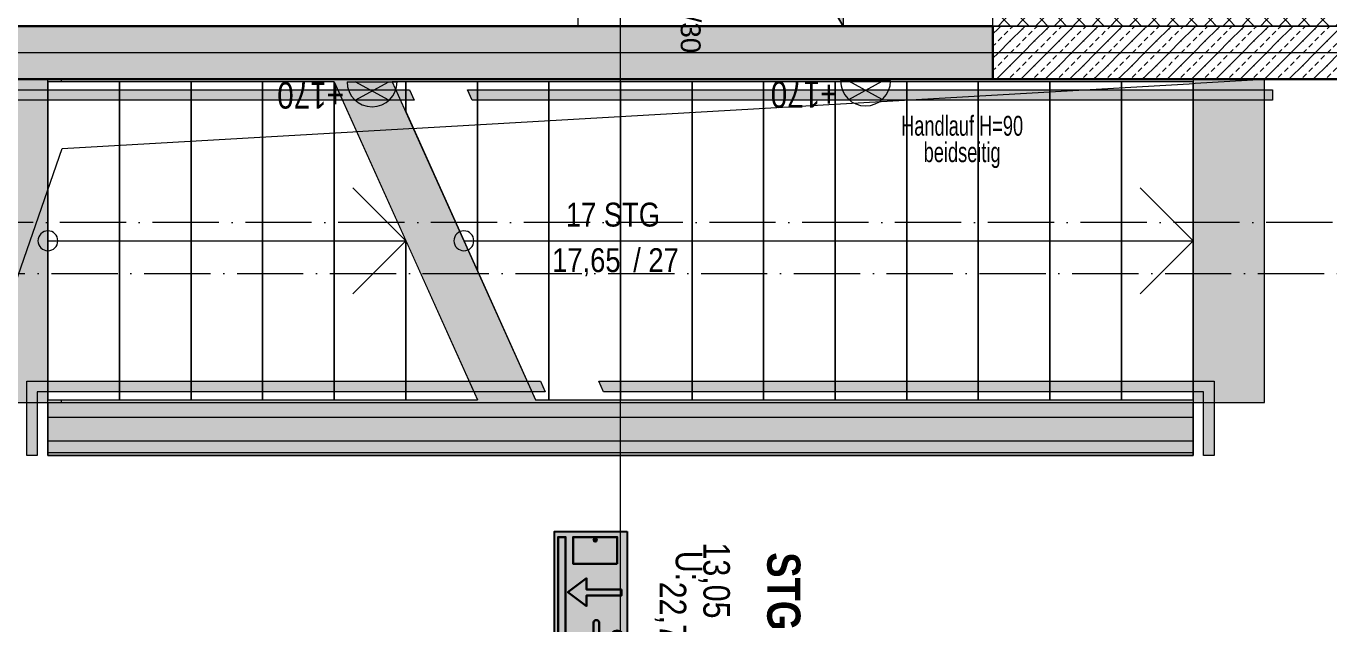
# Model space of a CAD drawing. Header units: metres. Extents: x -16782 to 57285, y -22997 to 18599.
# Drawn here: x 19291 to 24206, y 1823 to 4078 of the extents above; entities that cross this region are included whole.
import ezdxf
from ezdxf.enums import TextEntityAlignment as Align

# ---------------------------------------------------------------- set-up
doc = ezdxf.new("R2010")
doc.units = ezdxf.units.M
doc.header["$MEASUREMENT"] = 0
doc.set_wipeout_variables(frame=1)
for name, pattern in [('Schnittlinie', [0.35, 0.25, -0.05, 0, -0.05]), ('Strichlinie mittel', [0.15, 0.1, -0.05]), ('Wipeout_Contour', [1, 0, -1])]:
    doc.linetypes.add(name, pattern=pattern)
doc.layers.add('1020 Elektro_Stift_Nr__64', color=1, linetype='Continuous', lineweight=13, true_color=0xff0200)
for name, color, linetype in [('11__100 Achsraster', 7, 'Continuous'), ('120 Wand Innen tragend', 7, 'Continuous'), ('220 Bodenaufbau', 7, 'Continuous'), ('240 Unterdämmung', 7, 'Continuous'), ('410 Treppe', 7, 'Continuous'), ('662 Zaun 2D', 7, 'Continuous'), ('810 Raumstempel', 7, 'Continuous'), ('851 Marker Schnitt PP', 7, 'Continuous'), ('870 Deckendurchbruchsymbol', 7, 'Continuous'), ('930 Beschriftung Allgemein', 7, 'Continuous')]:
    doc.layers.add(name, color=color, linetype=linetype)
doc.layers.add('E_Sicherheitsbeleuchtung', color=100, linetype='Continuous', true_color=0x05ff44)
doc.styles.add('ERSTELLTER_STIL_1', font='ARIALN.TTF')
doc.styles.add('ERSTELLTER_STIL_2', font='arial.ttf')
doc.styles.add('ERSTELLTER_STIL_3', font='ARIALNB.TTF')
doc.styles.add('ERSTELLTER_STIL_4', font='arialbd.ttf')
doc.styles.add('ERSTELLTER_STIL_5', font='')
doc.styles.add('ERSTELLTER_STIL_7', font='ARIALN.TTF', dxfattribs={"width": 0.8})
doc.styles.get('ERSTELLTER_STIL_5').set_extended_font_data('Arial narro')
doc.linetypes.add('Grenze Bezirk', pattern='A,0,[2,22HAUS116_408 STG1 _ 1.Stock_IndexB_2026-08-161.Shx,S=0.001587,R=0,X=0,Y=0],-0.25,0', length=0.25)
pattern_1 = [(45, (0, 0), (-0.03535534, 0.03535534), [0.05, 0]), (135, (0, 0), (0.03535534, 0.03535534), [0.05, 0])]
pattern_2 = [(45, (0, 0), (-0.04596194, 0.04596194), [0.0195, -0.013]), (45, (-0.02298, 0.02298), (-0.04596194, 0.04596194), [0.065, 0])]

# ---------------------------------------------------------------- blocks, each defined once
blk = doc.blocks.new('Decke_4_1', base_point=(15.3798, 15.651))
at = {"layer": '220 Bodenaufbau', "color": 7, "linetype": 'Continuous', "lineweight": 13, "flags": 128}
blk.add_lwpolyline([(15.3798, 15.651), (10.06, 15.651), (10.06, 12.8333), (15.68, 12.8333), (15.68, 12.9333), (17.44, 12.9333), (17.44, 13.0333), (20.24, 13.0333), (20.24, 12.8833), (21.32, 12.8833), (21.32, 13.0333), (21.52, 13.0333), (21.52, 13.591), (21.52, 15.651), (19.6998, 15.651), (19.6998, 14.431), (19.6998, 14.241), (15.3798, 14.241), (15.3798, 14.431)], close=True, dxfattribs=at)
blk = doc.blocks.new('STGH 2_015_10_1', base_point=(18.1985, 13.4666))
at = {"layer": '810 Raumstempel', "color": 7, "lineweight": 13, "char_height": 0.1, "attachment_point": 1, "rotation": 270, "style": 'ERSTELLTER_STIL_1'}
for s, insert in [('\\A1;{\\pql;\\pt0,0.05;\\fArial Narrow|b0|i0|c0|p0;\\W1.000000;13,05\\fArial Narrow|b0|i0|c0|p0;\\W1.000000;\\A1{\\H.66x;\\S^  ;}\\fArial Narrow|b0|i0|c0|p0;\\W1.000000; m\\fArial Narrow|b0|i0|c0|p0;\\W1.000000;\\A1{\\H.66x;\\S2^  ;}}', (17.9818, 13.9032)), ('\\A1;{\\pql;\\pt0,0.05;\\fArial Narrow|b0|i0|c0|p0;\\W1.000000;22,73\\fArial Narrow|b0|i0|c0|p0;\\W1.000000;\\A1{\\H.66x;\\S5^  ;}\\fArial Narrow|b0|i0|c0|p0;\\W1.000000; m\\fArial Narrow|b0|i0|c0|p0;\\W1.000000;\\A1{\\H.66x;\\S^  ;}}', (17.8171, 13.7552))]:
    blk.add_mtext(s, dxfattribs=dict(at, insert=insert))
at = {"layer": '810 Raumstempel', "color": 7, "lineweight": 13}
for tag, height, style, p in [('perimeterCode', 0.1, 'ERSTELLTER_STIL_1', (17.848, 13.8719)), ('DUMMY_891', 0.1, 'ERSTELLTER_STIL_1', (18.0127, 13.9032)), ('ROOM_NAME', 0.125, 'ERSTELLTER_STIL_3', (18.2185, 13.8662)), ('DUMMY_890', 0.125, 'ERSTELLTER_STIL_3', (18.2185, 13.3805))]:
    blk.add_attdef(tag, text='', height=height, rotation=270, dxfattribs=dict(at, style=style)).set_placement(p, align=Align.TOP_LEFT)
blk = doc.blocks.new('Decke_10_1', base_point=(17.74, 23.2717))
at = {"layer": '220 Bodenaufbau', "color": 7, "linetype": 'Continuous', "lineweight": 13, "flags": 128}
blk.add_lwpolyline([(17.74, 23.2717), (8.89, 23.2717), (8.89, 15.851), (21.48, 15.851), (21.48, 15.8511), (23.62, 15.8511), (23.62, 15.851), (26.44, 15.851), (26.44, 22.2117), (17.74, 22.2117)], close=True, dxfattribs=at)
blk = doc.blocks.new('Decke_26_1', base_point=(14.1801, 15.651))
at = {"layer": '240 Unterdämmung', "color": 32, "linetype": 'Strichlinie mittel', "lineweight": 5, "true_color": 0xdd6f00, "flags": 128}
blk.add_lwpolyline([(14.1801, 15.651), (14.1801, 14.431), (15.4309, 14.431), (15.4309, 15.651)], close=True, dxfattribs=at)
blk = doc.blocks.new('Treppe_1_1')
at = {"layer": '410 Treppe', "color": 7, "lineweight": 13, "insert": (17.5398, 15.041), "char_height": 0.09, "style": 'ERSTELLTER_STIL_5'}
for attachment_point in [8, 2]:
    blk.add_mtext('\\A1;{\\pqc;\\pt0,0.05;\\fArial narro|b0|i0|c0|p0;\\W1.000000;\\fArial narro|b0|i0|c0|p0;\\W1.000000;\\fArial narro|b0|i0|c0|p0;\\W1.000000;\\A1{\\H.66x;\\S^  ;}\\fArial narro|b0|i0|c0|p0;\\W1.000000;\\fArial narro|b0|i0|c0|p0;\\W1.000000;\\fArial narro|b0|i0|c0|p0;\\W1.000000;\\fArial narro|b0|i0|c0|p0;\\W1.000000;\\A1{\\H.66x;\\S^  ;}\\fArial narro|b0|i0|c0|p0;\\W1.000000;\\fArial narro|b0|i0|c0|p0;\\W1.000000;\\fArial narro|b0|i0|c0|p0;\\W1.000000;\\fArial narro|b0|i0|c0|p0;\\W1.000000;\\A1{\\H.66x;\\S^  ;}\\fArial narro|b0|i0|c0|p0;\\W1.000000;}', dxfattribs=dict(at, attachment_point=attachment_point))
at = {"color": 254, "linetype": 'Wipeout_Contour', "lineweight": 0, "ltscale": 86.442473}
blk.add_wipeout([(15.3798, 15.641), (15.3798, 14.441), (15.6498, 14.441), (15.6498, 15.641)], dxfattribs=at).dxf.layer = '410 Treppe'
at = {"layer": '410 Treppe', "color": 7, "linetype": 'Continuous', "lineweight": 13}
for p, q in [((15.3798, 15.641), (15.3798, 14.441)), ((15.6498, 15.641), (15.3798, 15.641)), ((15.3798, 14.441), (15.3798, 15.641)), ((15.6498, 14.441), (15.6498, 15.641)), ((15.3798, 14.441), (15.6498, 14.441))]:
    blk.add_line(p, q, dxfattribs=at)
at = {"layer": '410 Treppe', "color": 7, "linetype": 'Continuous', "lineweight": 13, "flags": 128}
blk.add_lwpolyline([(15.3798, 15.0035, 1), (15.3798, 15.0785, 1)], format="xyb", close=True, dxfattribs=at)
at = {"color": 254, "linetype": 'Wipeout_Contour', "lineweight": 0, "ltscale": 87.221366}
blk.add_wipeout([(15.6498, 15.641), (15.6498, 14.441), (15.9198, 14.441), (15.9198, 15.641)], dxfattribs=at).dxf.layer = '410 Treppe'
at = {"layer": '410 Treppe', "color": 7, "linetype": 'Continuous', "lineweight": 13}
for p, q in [((15.6498, 15.641), (15.6498, 14.441)), ((15.9198, 15.641), (15.6498, 15.641)), ((15.6498, 14.441), (15.6498, 15.641)), ((15.9198, 14.441), (15.9198, 15.641)), ((15.3798, 15.041), (15.6498, 15.041)), ((15.6498, 14.441), (15.9198, 14.441))]:
    blk.add_line(p, q, dxfattribs=at)
at = {"color": 254, "linetype": 'Wipeout_Contour', "lineweight": 0, "ltscale": 88.006623}
blk.add_wipeout([(15.9198, 15.641), (15.9198, 14.441), (16.1898, 14.441), (16.1898, 15.641)], dxfattribs=at).dxf.layer = '410 Treppe'
at = {"layer": '410 Treppe', "color": 7, "linetype": 'Continuous', "lineweight": 13}
for p, q in [((15.9198, 15.641), (15.9198, 14.441)), ((16.1898, 15.641), (15.9198, 15.641)), ((15.9198, 14.441), (15.9198, 15.641)), ((16.1898, 14.441), (16.1898, 15.641)), ((15.9198, 14.441), (16.1898, 14.441))]:
    blk.add_line(p, q, dxfattribs=at)
at = {"color": 254, "linetype": 'Wipeout_Contour', "lineweight": 0, "ltscale": 88.798076}
blk.add_wipeout([(16.4598, 15.641), (16.1898, 15.641), (16.1898, 14.441), (16.4598, 14.441)], dxfattribs=at).dxf.layer = '410 Treppe'
at = {"layer": '410 Treppe', "color": 7, "linetype": 'Continuous', "lineweight": 13}
for p, q in [((16.1898, 15.641), (16.1898, 14.441)), ((16.4598, 15.641), (16.1898, 15.641)), ((16.1898, 14.441), (16.1898, 15.641)), ((16.4598, 14.441), (16.4598, 15.641)), ((16.1898, 14.441), (16.4598, 14.441))]:
    blk.add_line(p, q, dxfattribs=at)
at = {"color": 254, "linetype": 'Wipeout_Contour', "lineweight": 0, "ltscale": 88.853956}
blk.add_wipeout([(16.4598, 15.641), (16.4598, 14.441), (16.7298, 14.441), (16.7298, 15.041)], dxfattribs=at).dxf.layer = '410 Treppe'
at = {"layer": '410 Treppe', "color": 7, "linetype": 'Continuous', "lineweight": 13}
for p, q in [((16.4598, 15.641), (16.4598, 14.441)), ((16.4598, 14.441), (16.4598, 15.641)), ((16.7298, 14.441), (16.7298, 15.041)), ((16.4598, 14.441), (16.7298, 14.441))]:
    blk.add_line(p, q, dxfattribs=at)
at = {"color": 254, "linetype": 'Wipeout_Contour', "lineweight": 0, "ltscale": 66.951346}
blk.add_wipeout([(16.9998, 14.441), (16.7298, 15.041), (16.7298, 14.441)], dxfattribs=at).dxf.layer = '410 Treppe'
at = {"layer": '410 Treppe', "color": 7, "linetype": 'Continuous', "lineweight": 13}
for p, q in [((16.4598, 15.641), (16.9998, 14.441)), ((16.7298, 15.041), (16.5298, 15.241)), ((15.6498, 15.041), (16.7298, 15.041)), ((16.5298, 14.841), (16.7298, 15.041)), ((16.7298, 15.041), (16.7298, 14.441)), ((16.7298, 14.441), (16.7298, 15.041)), ((16.7298, 14.441), (16.9998, 14.441))]:
    blk.add_line(p, q, dxfattribs=at)
blk = doc.blocks.new('Treppe_2_1')
at = {"color": 254, "linetype": 'Wipeout_Contour', "lineweight": 0, "ltscale": 68.578579}
blk.add_wipeout([(16.6791, 15.641), (16.7298, 15.5284), (16.7298, 15.641)], dxfattribs=at).dxf.layer = '410 Treppe'
at = {"layer": '410 Treppe', "color": 7, "linetype": 'Continuous', "lineweight": 13}
for p, q in [((16.7298, 15.641), (16.6791, 15.641)), ((16.7298, 15.5284), (16.7298, 15.641))]:
    blk.add_line(p, q, dxfattribs=at)
at = {"color": 254, "linetype": 'Wipeout_Contour', "lineweight": 0, "ltscale": 92.017137}
blk.add_wipeout([(16.7298, 15.641), (16.7298, 15.5284), (16.9998, 14.9284), (16.9998, 15.641)], dxfattribs=at).dxf.layer = '410 Treppe'
at = {"layer": '410 Treppe', "color": 7, "linetype": 'Continuous', "lineweight": 13}
for p, q in [((16.7298, 15.641), (16.7298, 15.5284)), ((16.9998, 15.641), (16.7298, 15.641)), ((16.7298, 15.5284), (16.7298, 15.641)), ((16.9998, 14.9284), (16.9998, 15.641))]:
    blk.add_line(p, q, dxfattribs=at)
at = {"color": 254, "linetype": 'Wipeout_Contour', "lineweight": 0, "ltscale": 113.703911}
blk.add_wipeout([(16.9998, 15.641), (16.9998, 14.9284), (17.2191, 14.441), (17.2698, 14.441), (17.2698, 15.641)], dxfattribs=at).dxf.layer = '410 Treppe'
at = {"layer": '410 Treppe', "color": 7, "linetype": 'Continuous', "lineweight": 13}
for p, q in [((16.6791, 15.641), (17.2191, 14.441)), ((16.9998, 15.641), (16.9998, 14.9284)), ((17.2698, 15.641), (16.9998, 15.641)), ((16.9998, 14.9284), (16.9998, 15.641)), ((17.2698, 14.441), (17.2698, 15.641)), ((17.2191, 14.441), (17.2698, 14.441))]:
    blk.add_line(p, q, dxfattribs=at)
at = {"layer": '410 Treppe', "color": 7, "linetype": 'Continuous', "lineweight": 13, "flags": 128}
blk.add_lwpolyline([(16.9491, 15.0035, 1), (16.9491, 15.0785, 1)], format="xyb", close=True, dxfattribs=at)
at = {"color": 254, "linetype": 'Wipeout_Contour', "lineweight": 0, "ltscale": 92.022615}
blk.add_wipeout([(17.5398, 15.641), (17.2698, 15.641), (17.2698, 14.441), (17.5398, 14.441)], dxfattribs=at).dxf.layer = '410 Treppe'
at = {"layer": '410 Treppe', "color": 7, "linetype": 'Continuous', "lineweight": 13}
for p, q in [((17.2698, 15.641), (17.2698, 14.441)), ((17.5398, 15.641), (17.2698, 15.641)), ((17.2698, 14.441), (17.2698, 15.641)), ((17.5398, 14.441), (17.5398, 15.641)), ((17.2698, 14.441), (17.5398, 14.441))]:
    blk.add_line(p, q, dxfattribs=at)
at = {"color": 254, "linetype": 'Wipeout_Contour', "lineweight": 0, "ltscale": 92.842666}
blk.add_wipeout([(17.8098, 15.641), (17.5398, 15.641), (17.5398, 14.441), (17.8098, 14.441)], dxfattribs=at).dxf.layer = '410 Treppe'
at = {"layer": '410 Treppe', "color": 7, "linetype": 'Continuous', "lineweight": 13}
for p, q in [((17.5398, 15.641), (17.5398, 14.441)), ((17.8098, 15.641), (17.5398, 15.641)), ((17.5398, 14.441), (17.5398, 15.641)), ((17.8098, 14.441), (17.8098, 15.641)), ((17.5398, 14.441), (17.8098, 14.441))]:
    blk.add_line(p, q, dxfattribs=at)
at = {"layer": '410 Treppe', "color": 7, "lineweight": 13, "char_height": 0.09, "rotation": 0, "style": 'ERSTELLTER_STIL_1'}
for s, insert, attachment_point in [('\\A1;{\\pqc;\\pt0,0.05;\\fArial Narrow|b0|i0|c0|p0;\\W1.000000;17 STG\\fArial Narrow|b0|i0|c0|p0;\\W1.000000;\\fArial Narrow|b0|i0|c0|p0;\\W1.000000;\\A1{\\H.66x;\\S^  ;}\\fArial Narrow|b0|i0|c0|p0;\\W1.000000;\\fArial Narrow|b0|i0|c0|p0;\\W1.000000;\\fArial Narrow|b0|i0|c0|p0;\\W1.000000;\\fArial Narrow|b0|i0|c0|p0;\\W1.000000;\\A1{\\H.66x;\\S^  ;}\\fArial Narrow|b0|i0|c0|p0;\\W1.000000;\\fArial Narrow|b0|i0|c0|p0;\\W1.000000;\\fArial Narrow|b0|i0|c0|p0;\\W1.000000;\\fArial Narrow|b0|i0|c0|p0;\\W1.000000;\\A1{\\H.66x;\\S^  ;}\\fArial Narrow|b0|i0|c0|p0;\\W1.000000;}', (17.5398, 15.0686), 8), ('\\A1;{\\pqc;\\pt0,0.05;\\fArial Narrow|b0|i0|c0|p0;\\W1.000000;\\fArial Narrow|b0|i0|c0|p0;\\W1.000000;17,65\\fArial Narrow|b0|i0|c0|p0;\\W1.000000;\\A1{\\H.66x;\\S^  ;}\\fArial Narrow|b0|i0|c0|p0;\\W1.000000;\\fArial Narrow|b0|i0|c0|p0;\\W1.000000; / \\fArial Narrow|b0|i0|c0|p0;\\W1.000000;27\\fArial Narrow|b0|i0|c0|p0;\\W1.000000;\\A1{\\H.66x;\\S^  ;}\\fArial Narrow|b0|i0|c0|p0;\\W1.000000;\\fArial Narrow|b0|i0|c0|p0;\\W1.000000;\\fArial Narrow|b0|i0|c0|p0;\\W1.000000;\\fArial Narrow|b0|i0|c0|p0;\\W1.000000;\\A1{\\H.66x;\\S^  ;}\\fArial Narrow|b0|i0|c0|p0;\\W1.000000;}', (17.5398, 15.0132), 2)]:
    blk.add_mtext(s, dxfattribs=dict(at, insert=insert, attachment_point=attachment_point))
at = {"color": 254, "linetype": 'Wipeout_Contour', "lineweight": 0, "ltscale": 93.66799}
blk.add_wipeout([(18.0798, 15.641), (17.8098, 15.641), (17.8098, 14.441), (18.0798, 14.441)], dxfattribs=at).dxf.layer = '410 Treppe'
at = {"layer": '410 Treppe', "color": 7, "linetype": 'Continuous', "lineweight": 13}
for p, q in [((17.8098, 15.641), (17.8098, 14.441)), ((18.0798, 15.641), (17.8098, 15.641)), ((17.8098, 14.441), (17.8098, 15.641)), ((18.0798, 14.441), (18.0798, 15.641)), ((17.8098, 14.441), (18.0798, 14.441))]:
    blk.add_line(p, q, dxfattribs=at)
at = {"color": 254, "linetype": 'Wipeout_Contour', "lineweight": 0, "ltscale": 94.49845}
blk.add_wipeout([(18.3498, 15.641), (18.0798, 15.641), (18.0798, 14.441), (18.3498, 14.441)], dxfattribs=at).dxf.layer = '410 Treppe'
at = {"layer": '410 Treppe', "color": 7, "linetype": 'Continuous', "lineweight": 13}
for p, q in [((18.0798, 15.641), (18.0798, 14.441)), ((18.3498, 15.641), (18.0798, 15.641)), ((18.0798, 14.441), (18.0798, 15.641)), ((18.3498, 14.441), (18.3498, 15.641)), ((18.0798, 14.441), (18.3498, 14.441))]:
    blk.add_line(p, q, dxfattribs=at)
at = {"color": 254, "linetype": 'Wipeout_Contour', "lineweight": 0, "ltscale": 95.333913}
blk.add_wipeout([(18.6198, 15.641), (18.3498, 15.641), (18.3498, 14.441), (18.6198, 14.441)], dxfattribs=at).dxf.layer = '410 Treppe'
at = {"layer": '410 Treppe', "color": 7, "linetype": 'Continuous', "lineweight": 13}
for p, q in [((18.3498, 15.641), (18.3498, 14.441)), ((18.6198, 15.641), (18.3498, 15.641)), ((18.3498, 14.441), (18.3498, 15.641)), ((18.6198, 14.441), (18.6198, 15.641)), ((18.3498, 14.441), (18.6198, 14.441))]:
    blk.add_line(p, q, dxfattribs=at)
at = {"color": 254, "linetype": 'Wipeout_Contour', "lineweight": 0, "ltscale": 96.174246}
blk.add_wipeout([(18.8898, 15.641), (18.6198, 15.641), (18.6198, 14.441), (18.8898, 14.441)], dxfattribs=at).dxf.layer = '410 Treppe'
at = {"layer": '410 Treppe', "color": 7, "linetype": 'Continuous', "lineweight": 13}
for p, q in [((18.6198, 15.641), (18.6198, 14.441)), ((18.8898, 15.641), (18.6198, 15.641)), ((18.6198, 14.441), (18.6198, 15.641)), ((18.8898, 14.441), (18.8898, 15.641)), ((18.6198, 14.441), (18.8898, 14.441))]:
    blk.add_line(p, q, dxfattribs=at)
at = {"color": 254, "linetype": 'Wipeout_Contour', "lineweight": 0, "ltscale": 97.019323}
blk.add_wipeout([(19.1598, 15.641), (18.8898, 15.641), (18.8898, 14.441), (19.1598, 14.441)], dxfattribs=at).dxf.layer = '410 Treppe'
at = {"layer": '410 Treppe', "color": 7, "linetype": 'Continuous', "lineweight": 13}
for p, q in [((18.8898, 15.641), (18.8898, 14.441)), ((19.1598, 15.641), (18.8898, 15.641)), ((18.8898, 14.441), (18.8898, 15.641)), ((19.1598, 14.441), (19.1598, 15.641)), ((18.8898, 14.441), (19.1598, 14.441))]:
    blk.add_line(p, q, dxfattribs=at)
at = {"color": 254, "linetype": 'Wipeout_Contour', "lineweight": 0, "ltscale": 97.869021}
blk.add_wipeout([(19.4298, 15.641), (19.1598, 15.641), (19.1598, 14.441), (19.4298, 14.441)], dxfattribs=at).dxf.layer = '410 Treppe'
at = {"layer": '410 Treppe', "color": 7, "linetype": 'Continuous', "lineweight": 13}
for p, q in [((19.1598, 15.641), (19.1598, 14.441)), ((19.4298, 15.641), (19.1598, 15.641)), ((19.1598, 14.441), (19.1598, 15.641)), ((19.4298, 14.441), (19.4298, 15.641)), ((19.1598, 14.441), (19.4298, 14.441))]:
    blk.add_line(p, q, dxfattribs=at)
at = {"color": 254, "linetype": 'Wipeout_Contour', "lineweight": 0, "ltscale": 98.723221}
blk.add_wipeout([(19.6998, 15.641), (19.4298, 15.641), (19.4298, 14.441), (19.6998, 14.441)], dxfattribs=at).dxf.layer = '410 Treppe'
at = {"layer": '410 Treppe', "color": 7, "linetype": 'Continuous', "lineweight": 13}
for p, q in [((19.4298, 15.641), (19.4298, 14.441)), ((19.6998, 15.641), (19.4298, 15.641)), ((19.4298, 14.441), (19.4298, 15.641)), ((19.6998, 14.441), (19.6998, 15.641)), ((19.6998, 14.441), (19.6998, 15.641)), ((19.6998, 15.041), (19.4998, 15.241)), ((16.9491, 15.041), (19.4298, 15.041)), ((19.4298, 15.041), (19.6998, 15.041)), ((19.4998, 14.841), (19.6998, 15.041)), ((19.4298, 14.441), (19.6998, 14.441))]:
    blk.add_line(p, q, dxfattribs=at)
blk = doc.blocks.new('Eingang 01 1-Fl 27_4')
at = {"layer": '120 Wand Innen tragend', "linetype": 'Continuous', "lineweight": 0, "true_color": 0xffffff}
h = blk.add_hatch(dxfattribs=at)
h.set_pattern_fill('SAND_SN5_0001', style=0, pattern_type=2)
h.set_pattern_definition([(0, (0, 0), (0, 0.065), [0.0195, -0.013]), (0, (0, 0.01625), (0, 0.065), [0, -0.0325]), (0, (0.01625, 0.0325), (0, 0.065), [0.0195, -0.013]), (0, (0.01625, 0.04875), (0, 0.065), [0, -0.0325])])
h.paths.add_polyline_path([(-0.48, 0.01), (-0.48, -0.03), (0.48, -0.03), (0.48, 0.01)])
at = {"layer": '120 Wand Innen tragend', "color": 7, "linetype": 'Continuous', "lineweight": 13}
for p, q in [((0.48, 0.01), (0.48, 0.97)), ((-0.54, 0.115), (-0.54, 0)), ((0.54, 0.115), (0.54, 0)), ((-0.48, 0), (-0.54, 0)), ((-0.54, 0), (-0.54, -0.05)), ((-0.48, 0.01), (-0.48, -0.03)), ((0.48, 0.01), (-0.48, 0.01)), ((-0.48, -0.03), (-0.48, 0)), ((0.48, -0.03), (0.48, 0.01)), ((0.48, -0.03), (0.48, 0)), ((0.48, 0), (0.54, 0)), ((0.54, 0), (0.54, -0.05)), ((-0.45, -0.03), (-0.48, -0.03)), ((-0.48, -0.03), (0.48, -0.03)), ((-0.45, -0.05), (-0.45, -0.03)), ((0.45, -0.05), (0.45, -0.03)), ((0.45, -0.03), (0.48, -0.03)), ((-0.54, -0.05), (-0.45, -0.05)), ((0.54, -0.05), (0.45, -0.05))]:
    blk.add_line(p, q, dxfattribs=at)
at = {"layer": '120 Wand Innen tragend', "color": 7, "linetype": 'Continuous', "lineweight": 30}
for p, q in [((-0.54, 0), (-0.54, -0.05)), ((-0.54, 0), (-0.54, -0.05)), ((0.54, 0), (0.54, -0.05)), ((0.54, 0), (0.54, -0.05)), ((-0.54, -0.05), (-0.54, -0.2)), ((0.54, -0.05), (0.54, -0.2))]:
    blk.add_line(p, q, dxfattribs=at)
at = {"layer": '120 Wand Innen tragend', "color": 7, "linetype": 'Continuous', "lineweight": 13}
blk.add_arc((0.48, 0.01), 0.96, 90, 180, dxfattribs=at)
blk = doc.blocks.new('T Marker AUT 27_3')
at = {"layer": '120 Wand Innen tragend', "color": 7, "linetype": 'Continuous', "lineweight": 13}
blk.add_line((0, 0.3367), (0, -0.752), dxfattribs=at)
at = {"layer": '120 Wand Innen tragend', "color": 7, "lineweight": 13, "style": 'ERSTELLTER_STIL_1'}
for tag, height, rotation, p in [('widthPrefix1st50_0', 0.075, 90, (-0.0029, -0.5507)), ('widthPrefix1st50_1', 0.075, 90, (0.13, -0.5507)), ('DUMMY_270', 0.05, 90, (0.08, -0.3178)), ('DUMMY_269', 0.05, 90, (-0.0529, -0.3661)), ('AC_SillPrefix_STUK', 0.075, 180, (0.2322, -0.1907)), ('DUMMY_268', 0.05, 180, (-0.2432, -0.25))]:
    blk.add_attdef(tag, text='', height=height, rotation=rotation, dxfattribs=at).set_placement(p, align=Align.BOTTOM_LEFT)
blk = doc.blocks.new('Wand_154_1', base_point=(21.6326, 15.751))
at = {"layer": '120 Wand Innen tragend', "linetype": 'Continuous', "lineweight": 13, "true_color": 0xa7a7a7}
h = blk.add_hatch(dxfattribs=at)
h.set_pattern_fill('GIPSKARTONWAND_0001', color=253, style=0, pattern_type=2)
h.set_pattern_definition(pattern_1)
h.paths.add_polyline_path([(18.945, 15.966), (18.945, 15.851), (20.3255, 15.851), (20.3255, 15.966)])
h = blk.add_hatch(dxfattribs=at)
h.set_pattern_fill('GIPSKARTONWAND_0001', color=253, style=0, pattern_type=2)
h.set_pattern_definition(pattern_1)
h.paths.add_polyline_path([(21.4055, 15.851), (21.6326, 15.851), (21.6326, 15.966), (21.4055, 15.966)])
at = {"layer": '120 Wand Innen tragend', "linetype": 'Continuous', "lineweight": 0, "true_color": 0x000000}
h = blk.add_hatch(dxfattribs=at)
h.set_pattern_fill('BETON__BEWEHRT_SN46_0001', color=18, style=0, pattern_type=2)
h.set_pattern_definition(pattern_2)
h.paths.add_polyline_path([(20.3255, 15.851), (18.945, 15.851), (18.945, 15.651), (20.3255, 15.651)])
h = blk.add_hatch(dxfattribs=at)
h.set_pattern_fill('BETON__BEWEHRT_SN46_0001', color=18, style=0, pattern_type=2)
h.set_pattern_definition(pattern_2)
h.paths.add_polyline_path([(21.6326, 15.851), (21.4055, 15.851), (21.4055, 15.651), (21.6326, 15.651)])
at = {"layer": '120 Wand Innen tragend', "color": 7, "linetype": 'Continuous', "lineweight": 13}
for p, q in [((20.3255, 15.966), (20.3255, 15.851)), ((21.4055, 15.966), (21.4055, 15.851)), ((20.3255, 15.851), (18.945, 15.851)), ((21.6326, 15.851), (21.4055, 15.851))]:
    blk.add_line(p, q, dxfattribs=at)
at = {"layer": '120 Wand Innen tragend', "color": 7, "linetype": 'Continuous', "lineweight": 30}
for p, q in [((20.3255, 15.851), (20.3255, 15.801)), ((21.4055, 15.851), (21.4055, 15.801)), ((20.3255, 15.801), (20.3255, 15.651)), ((21.4055, 15.801), (21.4055, 15.651))]:
    blk.add_line(p, q, dxfattribs=at)
at = {"layer": '120 Wand Innen tragend', "color": 7, "linetype": 'Continuous', "lineweight": 13, "flags": 128}
for points in [[(18.945, 15.851), (18.945, 15.966)], [(20.3255, 15.966), (19.065, 15.966)], [(21.6326, 15.966), (21.4055, 15.966)], [(21.6326, 15.851), (21.6326, 15.966)]]:
    blk.add_lwpolyline(points, dxfattribs=at)
at = {"layer": '120 Wand Innen tragend', "color": 7, "linetype": 'Continuous', "lineweight": 30, "flags": 128}
for points in [[(18.945, 15.651), (18.945, 15.851)], [(21.6326, 15.651), (21.6326, 15.851)], [(18.945, 15.651), (20.3255, 15.651)], [(21.4055, 15.651), (21.6326, 15.651)]]:
    blk.add_lwpolyline(points, dxfattribs=at)
at = {"layer": '120 Wand Innen tragend', "color": 7, "linetype": 'Continuous', "lineweight": 13}
blk.add_blockref('Eingang 01 1-Fl 27_4', (20.8655, 15.851), dxfattribs=at)
at = {"layer": '120 Wand Innen tragend', "color": 7, "lineweight": 13}
ref = blk.add_blockref('T Marker AUT 27_3', (20.8655, 15.651), dxfattribs=dict(at, rotation=180))
ref.add_attrib('widthPrefix1st50', 'DL90', dxfattribs={"color": 7, "lineweight": 13, "height": 0.075, "rotation": 270, "style": 'ERSTELLTER_STIL_1'}).set_placement((20.8684, 16.2477), align=Align.BOTTOM_LEFT)
ref.add_attrib('widthPrefix1st50_1', 'DL208', dxfattribs={"color": 7, "lineweight": 13, "height": 0.075, "rotation": 270, "style": 'ERSTELLTER_STIL_1'}).set_placement((20.7355, 16.2477), align=Align.BOTTOM_LEFT)
ref.add_attrib('AC_SillPrefix_STUK', 'STUK +5,19', dxfattribs={"color": 7, "lineweight": 13, "height": 0.075, "rotation": 360, "style": 'ERSTELLTER_STIL_1'}).set_placement((20.6333, 15.8603), align=Align.BOTTOM_LEFT)
blk = doc.blocks.new('Wand_169_1', base_point=(18.9449, 15.751))
at = {"layer": '120 Wand Innen tragend', "linetype": 'Continuous', "lineweight": 0, "true_color": 0x000000}
h = blk.add_hatch(dxfattribs=at)
h.set_pattern_fill('BETON__BEWEHRT_SN46_0001', color=18, style=0, pattern_type=2)
h.set_pattern_definition(pattern_2)
h.paths.add_polyline_path([(18.9449, 15.851), (13.2648, 15.851), (13.2648, 15.651), (18.9449, 15.651)])
at = {"layer": '120 Wand Innen tragend', "color": 7, "linetype": 'Continuous', "lineweight": 30, "flags": 128}
for points in [[(18.9449, 15.851), (13.2648, 15.851)], [(18.9449, 15.651), (18.9449, 15.851)], [(14.1801, 15.651), (18.9449, 15.651)]]:
    blk.add_lwpolyline(points, dxfattribs=at)
blk = doc.blocks.new('Standard-Rastermarker_9')
at = {"layer": '11__100 Achsraster', "color": 8, "linetype": 'Grenze Bezirk', "lineweight": 5}
blk.add_line((1, 0), (34.397, 0), dxfattribs=at)
at = {"layer": '11__100 Achsraster', "color": 8, "lineweight": 5, "style": 'ERSTELLTER_STIL_4'}
for tag, p in [('AC_MarkerText_1_0', (-0.25, -0.1914)), ('AC_MarkerText_1_1', (35.647, -0.1914))]:
    blk.add_attdef(tag, text='', height=0.2, rotation=180, dxfattribs=at).set_placement(p, align=Align.TOP_CENTER)
blk = doc.blocks.new('Standard-Rastermarker_14')
at = {"layer": '11__100 Achsraster', "color": 8, "linetype": 'Grenze Bezirk', "lineweight": 5}
blk.add_line((1, 0), (28.1323, 0), dxfattribs=at)
at = {"layer": '11__100 Achsraster', "color": 8, "lineweight": 5, "style": 'ERSTELLTER_STIL_4'}
blk.add_attdef('AC_MarkerText_1', text='', height=0.2, rotation=270, dxfattribs=at).set_placement((29.5281, -0.0457), align=Align.TOP_CENTER)
blk = doc.blocks.new('Bodendurchbruch Symbol 27[254]_1', base_point=(17.3798, 16.1511))
at = {"layer": '870 Deckendurchbruchsymbol', "linetype": 'Continuous', "lineweight": 13, "true_color": 0xd40000}
blk.add_hatch(color=12, dxfattribs=at).paths.add_polyline_path([(17.3798, 16.1511), (18.2691, 16.0404), (18.3798, 15.851), (18.3798, 16.1511)])
at = {"layer": '870 Deckendurchbruchsymbol', "color": 12, "linetype": 'Continuous', "lineweight": 13, "true_color": 0xd40000, "flags": 128}
for points in [[(18.2691, 16.0404), (18.3798, 15.851), (17.3798, 15.851), (17.3798, 16.1511)], [(17.3798, 16.1511), (18.3798, 16.1511), (18.3798, 15.851), (18.2691, 16.0404)]]:
    blk.add_lwpolyline(points, close=True, dxfattribs=at)
at = {"layer": '870 Deckendurchbruchsymbol', "color": 12, "lineweight": 13, "true_color": 0xcc0000, "insert": (17.7453, 16.001), "char_height": 0.075, "attachment_point": 8, "rotation": 270, "style": 'ERSTELLTER_STIL_2'}
blk.add_mtext('\\A1;{\\pqc;\\pt0;\\fArial|b0|i0|c0|p0;\\W1.000000;BD 100\\fArial|b0|i0|c0|p0;\\W1.000000;\\A1{\\H.66x;\\S^  ;}\\fArial|b0|i0|c0|p0;\\W1.000000; /30\\fArial|b0|i0|c0|p0;\\W1.000000;\\A1{\\H.66x;\\S^  ;}\\fArial|b0|i0|c0|p0;\\W1.000000;\\fArial|b0|i0|c0|p0;\\W1.000000;\\A1{\\H.66x;\\S^  ;}}', dxfattribs=at)
blk = doc.blocks.new('Schnittebene_13_1', base_point=(33.642, 15.1096))
at = {"layer": '851 Marker Schnitt PP', "color": 250, "linetype": 'Schnittlinie', "lineweight": 13, "true_color": 0x3f3f3f}
blk.add_line((33.5295, 15.1096), (2.4636, 15.1096), dxfattribs=at)
blk = doc.blocks.new('Schnittebene_23_1', base_point=(13.2924, 14.9172))
at = {"layer": '851 Marker Schnitt PP', "color": 251, "linetype": 'Schnittlinie', "lineweight": 5, "true_color": 0x5f5f5f}
blk.add_line((13.2924, 14.9172), (22.2096, 14.9172), dxfattribs=at)
blk = doc.blocks.new('Wandauslass_170[573]_1', base_point=(16.2455, 15.6738))
at = {"layer": '1020 Elektro_Stift_Nr__64', "color": 1, "linetype": 'Continuous', "lineweight": 13, "true_color": 0xff0200}
for p, q in [((16.5083, 15.641), (16.6969, 15.641)), ((16.5083, 15.641), (16.6969, 15.641)), ((16.6658, 15.571), (16.5394, 15.641)), ((16.6658, 15.571), (16.5394, 15.641)), ((16.5394, 15.571), (16.6658, 15.641))]:
    blk.add_line(p, q, dxfattribs=at)
blk.add_arc((16.6026, 15.641), 0.0943, 180, 0, dxfattribs=at)
blk.add_arc((16.6026, 15.641), 0.0943, 180, 0, dxfattribs=at)
at = {"layer": '1020 Elektro_Stift_Nr__64', "color": 1, "lineweight": 13, "true_color": 0xff0200, "insert": (16.2449, 15.5904), "char_height": 0.1, "attachment_point": 6, "rotation": 180, "style": 'ERSTELLTER_STIL_3'}
blk.add_mtext('\\A1;{\\pqr;\\fArial|b0|i0|c0|p0;\\W0.800001;+1\\fArial|b0|i0|c0|p0;\\W0.800001;7\\fArial|b0|i0|c0|p0;\\W0.800001;0}', dxfattribs=at)
blk = doc.blocks.new('Wandauslass_170[574]_1', base_point=(18.1073, 15.677))
at = {"layer": '1020 Elektro_Stift_Nr__64', "color": 1, "linetype": 'Continuous', "lineweight": 13, "true_color": 0xff0200}
for p, q in [((18.3701, 15.6441), (18.5587, 15.6441)), ((18.3701, 15.6441), (18.5587, 15.6441)), ((18.5276, 15.5741), (18.4012, 15.6441)), ((18.5276, 15.5741), (18.4012, 15.6441)), ((18.4012, 15.5741), (18.5276, 15.6441))]:
    blk.add_line(p, q, dxfattribs=at)
blk.add_arc((18.4644, 15.6441), 0.0943, 180, 0, dxfattribs=at)
blk.add_arc((18.4644, 15.6441), 0.0943, 180, 0, dxfattribs=at)
at = {"layer": '1020 Elektro_Stift_Nr__64', "color": 1, "lineweight": 13, "true_color": 0xff0200, "insert": (18.1067, 15.5935), "char_height": 0.1, "attachment_point": 6, "rotation": 180, "style": 'ERSTELLTER_STIL_3'}
blk.add_mtext('\\A1;{\\pqr;\\fArial|b0|i0|c0|p0;\\W0.800001;+1\\fArial|b0|i0|c0|p0;\\W0.800001;7\\fArial|b0|i0|c0|p0;\\W0.800001;0}', dxfattribs=at)
blk = doc.blocks.new('9809550')
at = {"color": 18, "lineweight": 30, "true_color": 0x000000}
for points in [[(423921.7, 99168.8), (423956.8, 99168.8), (423956.8, 99202.9), (423984.5, 99214.5), (424033.7, 99214.5), (424053.8, 99178.3)], [(424040.2, 99170.9), (424025.2, 99196.7), (423999.7, 99196.8), (424026.2, 99150.3), (424026.2, 99110.9), (424070.2, 99110.9), (424070.2, 99092.3), (424007.5, 99092.3), (424007.5, 99131.7), (423975, 99113.1), (423975, 99067), (423956.5, 99067), (423956.5, 99122.4), (423990.5, 99141.9), (423975.1, 99168.8), (423975.1, 99150.2), (423921.7, 99150.3)]]:
    blk.add_lwpolyline(points, dxfattribs=at)
blk.add_circle((423963.6, 99225.9), 18.1, dxfattribs=at)
for centre, radius, start, end in [((424047.8, 99173.1), 7.96, 195.7299, 41.4005), ((423921.7, 99159.5), 9.27, 89.9849, 270.0151)]:
    blk.add_arc(centre, radius, start, end, dxfattribs=at)
blk = doc.blocks.new('RIVO_ARR_down')
at = {"true_color": 0x56c81e}
h = blk.add_hatch(color=72, dxfattribs=at)
h.dxf.hatch_style = 1
h.paths.add_polyline_path([(2487.16, 1656.78), (2487.16, 1647.95), (2504.83, 1647.95), (2504.83, 1656.78)])
h.paths.add_polyline_path([(2496.19, 1651.84), (2494.51, 1649.58), (2492.81, 1651.85), (2494.2, 1651.85), (2494.2, 1656.07), (2494.9, 1656.08), (2494.9, 1651.84)], flags=16)
h.paths.add_polyline_path([(2498.26, 1653.37), (2499.6, 1653.37), (2499.6, 1654.67), (2500.12, 1654.91, -0.535619), (2499.17, 1655.55, -1), (2500.55, 1655.55, -0.302406), (2500.12, 1654.91), (2500.66, 1655.11), (2502.53, 1655.11), (2503.29, 1653.73, -1.25347), (2502.78, 1653.45), (2502.2, 1654.43), (2501.24, 1654.44), (2502.24, 1652.67), (2502.24, 1651.16), (2503.92, 1651.16), (2503.92, 1650.46), (2501.53, 1650.46), (2501.53, 1651.96), (2500.29, 1651.25), (2500.29, 1649.49), (2499.59, 1649.49), (2499.59, 1651.6), (2500.88, 1652.34), (2500.3, 1653.37), (2500.3, 1652.66), (2498.26, 1652.67, -1)], flags=16)
h.paths.add_polyline_path([(2503.92, 1649.3), (2503.92, 1648.39), (2487.82, 1648.39), (2487.82, 1649.3)], flags=16)
h.paths.add_polyline_path([(2491.07, 1650.21), (2487.82, 1650.21), (2487.82, 1655.56), (2491.07, 1655.56)], flags=16)
h.paths.add_polyline_path([(2488, 1652.89, -1), (2488.38, 1652.89, -1)], flags=0)
at = {"true_color": 0xffffff}
h = blk.add_hatch(color=7, dxfattribs=at)
h.dxf.hatch_style = 1
h.paths.add_polyline_path([(2494.9, 1651.84), (2494.9, 1656.08), (2494.2, 1656.07), (2494.2, 1651.85), (2492.81, 1651.85), (2494.51, 1649.58), (2496.19, 1651.84)])
h = blk.add_hatch(color=7, dxfattribs=at)
h.dxf.hatch_style = 1
h.paths.add_polyline_path([(2499.17, 1655.55, 1), (2500.55, 1655.55, 1)])
h = blk.add_hatch(color=7, dxfattribs=at)
h.dxf.hatch_style = 1
h.paths.add_polyline_path([(2487.82, 1655.56), (2487.82, 1650.21), (2491.07, 1650.21), (2491.07, 1655.56)])
h.paths.add_polyline_path([(2488.38, 1652.89, -1), (2488, 1652.89, -1)], flags=16)
h = blk.add_hatch(color=7, dxfattribs=at)
h.dxf.hatch_style = 1
h.paths.add_polyline_path([(2499.6, 1653.37), (2498.26, 1653.37, 1), (2498.26, 1652.67), (2500.3, 1652.66), (2500.3, 1653.37), (2500.88, 1652.34), (2499.59, 1651.6), (2499.59, 1649.49), (2500.29, 1649.49), (2500.29, 1651.25), (2501.53, 1651.96), (2501.53, 1650.46), (2503.92, 1650.46), (2503.92, 1651.16), (2502.24, 1651.16), (2502.24, 1652.67), (2501.24, 1654.44), (2502.2, 1654.43), (2502.78, 1653.45, 1.25347), (2503.29, 1653.73), (2502.53, 1655.11), (2500.66, 1655.11), (2499.6, 1654.67)])
h = blk.add_hatch(color=7, dxfattribs=at)
h.dxf.hatch_style = 1
h.paths.add_polyline_path([(2488, 1652.89, 1), (2488.38, 1652.89, 1)])
h = blk.add_hatch(color=7, dxfattribs=at)
h.dxf.hatch_style = 1
h.paths.add_polyline_path([(2487.82, 1649.3), (2487.82, 1648.39), (2503.92, 1648.39), (2503.92, 1649.3)])
blk.add_lwpolyline([(2487.16, 1656.78), (2504.83, 1656.78), (2504.83, 1647.95), (2487.16, 1647.95)], close=True)
at = {"color": 18, "lineweight": 30, "true_color": 0x000000}
blk.add_lwpolyline([(2494.2, 1656.07), (2494.2, 1651.85), (2492.81, 1651.85), (2494.51, 1649.58), (2496.19, 1651.84), (2494.9, 1651.84), (2494.9, 1656.08), (2494.2, 1656.07)], dxfattribs=at)
for points in [[(2491.07, 1655.56), (2487.82, 1655.56), (2487.82, 1650.21), (2491.07, 1650.21)], [(2503.92, 1649.3), (2487.82, 1649.3), (2487.82, 1648.39), (2503.92, 1648.39)]]:
    blk.add_lwpolyline(points, close=True, dxfattribs=at)
blk.add_circle((2488.19, 1652.89), 0.19, dxfattribs=at)
at = {"xscale": 0.0381026673526157, "yscale": 0.0381026673526157, "zscale": 0.0381026673526157}
blk.add_blockref('9809550', (-13654.29, -2125.22), dxfattribs=at)

msp = doc.modelspace()

# ---------------------------------------------------------------- hatches: boundary and pattern name
at = {"layer": '662 Zaun 2D', "linetype": 'Continuous', "lineweight": 13}
msp.add_hatch(color=255, dxfattribs=at).paths.add_polyline_path([(23693.404, 2602.921), (23693.404, 2512.852), (19373.405, 2512.852), (19373.405, 2602.921)])
at = {"layer": '870 Deckendurchbruchsymbol', "linetype": 'Continuous', "lineweight": 0, "true_color": 0x0a0000}
msp.add_hatch(color=18, dxfattribs=at).paths.add_polyline_path([(19093.404, 2657.921), (19373.404, 2657.921), (19373.404, 2457.921), (23693.404, 2457.921), (23693.404, 2657.921), (23963.611, 2657.921), (23963.611, 3877.921), (19093.404, 3877.921)])

# ---------------------------------------------------------------- linework, layer by layer
at = {"layer": '662 Zaun 2D', "color": 7, "linetype": 'Continuous', "lineweight": 13, "flags": 128}
msp.add_lwpolyline([(23693.404, 2602.921), (23693.404, 2512.852), (19373.405, 2512.852), (19373.405, 2602.921)], close=True, dxfattribs=at)
at = {"layer": '870 Deckendurchbruchsymbol', "color": 12, "linetype": 'Continuous', "lineweight": 13, "true_color": 0xd40000, "flags": 128}
msp.add_lwpolyline([(19093.404, 2657.921), (19373.404, 2657.921), (19373.404, 2457.921), (23693.404, 2457.921), (23693.404, 2657.921), (23963.611, 2657.921), (23963.611, 3877.921), (19093.404, 3877.921)], close=True, dxfattribs=at)

# ---------------------------------------------------------------- block references
at = {"layer": '220 Bodenaufbau', "color": 7, "linetype": 'Continuous', "lineweight": 13, "xscale": 1000, "yscale": 1000, "zscale": 1000}
for name, p in [('Decke_10_1', (21733.616, 11498.597)), ('Decke_4_1', (19373.404, 3877.921))]:
    msp.add_blockref(name, p, dxfattribs=at)
at = {"layer": '240 Unterdämmung', "color": 32, "linetype": 'Strichlinie mittel', "lineweight": 5, "true_color": 0xdd6f00, "xscale": 1000, "yscale": 1000, "zscale": 1000}
msp.add_blockref('Decke_26_1', (18173.664, 3877.918), dxfattribs=at)
at = {"layer": '810 Raumstempel', "color": 7, "linetype": 'Continuous', "lineweight": 13, "xscale": 1000, "yscale": 1000, "zscale": 1000}
msp.add_blockref('STGH 2_015_10_1', (22192.099, 1693.491), dxfattribs=at).add_auto_attribs({'ROOM_NAME': 'STGH 2', 'perimeterCode': 'U: '})
at = {"layer": '870 Deckendurchbruchsymbol', "color": 12, "linetype": 'Continuous', "lineweight": 13, "true_color": 0xd40000, "xscale": 1000, "yscale": 1000, "zscale": 1000}
msp.add_blockref('Bodendurchbruch Symbol 27[254]_1', (21373.37, 4377.984), dxfattribs=at)
at = {"layer": 'E_Sicherheitsbeleuchtung', "xscale": 31.11406235730342, "yscale": 31.11406235730342, "zscale": 31.11406235730342, "rotation": 270}
msp.add_blockref('RIVO_ARR_down', (-29989.973, 79556.955), dxfattribs=at)

# ---------------------------------------------------------------- next in the draw order: block references
at = {"layer": '410 Treppe', "color": 7, "linetype": 'Continuous', "lineweight": 13, "xscale": 1000, "yscale": 1000, "zscale": 1000}
msp.add_blockref('Treppe_1_1', (3993.599, -11773.101), dxfattribs=at)

# ---------------------------------------------------------------- next in the draw order: block references
msp.add_blockref('Treppe_2_1', (3993.599, -11773.101), dxfattribs=at)

# ---------------------------------------------------------------- next in the draw order: hatches: boundary and pattern name
at = {"layer": '662 Zaun 2D', "linetype": 'Continuous', "lineweight": 13}
for points in [[(20736.905, 3837.919), (20754.905, 3797.919), (19073.404, 3797.919), (19073.404, 3837.919)], [(23993.709, 3837.919), (23993.709, 3797.919), (20974.222, 3797.919), (20956.222, 3837.919)], [(21231.873, 2737.991), (21249.904, 2697.921), (19333.405, 2697.921), (19333.405, 2457.852), (19293.404, 2457.852), (19293.404, 2737.991)], [(23773.404, 2737.991), (23773.404, 2457.852), (23733.404, 2457.852), (23733.404, 2697.921), (21469.222, 2697.921), (21451.19, 2737.991)]]:
    msp.add_hatch(color=255, dxfattribs=at).paths.add_polyline_path(points)
at = {"layer": '662 Zaun 2D', "linetype": 'Continuous', "lineweight": 13, "true_color": 0xebebeb}
msp.add_hatch(color=7, dxfattribs=at).paths.add_polyline_path([(23693.404, 2657.921), (23693.404, 2457.852), (19373.405, 2457.852), (19373.405, 2657.921)])

# ---------------------------------------------------------------- next in the draw order: linework, layer by layer
at = {"layer": '662 Zaun 2D', "color": 7, "linetype": 'Continuous', "lineweight": 13, "flags": 128}
for points in [[(20736.905, 3837.919), (20754.905, 3797.919), (19073.404, 3797.919), (19073.404, 3837.919)], [(23993.709, 3837.919), (23993.709, 3797.919), (20974.222, 3797.919), (20956.222, 3837.919)], [(21231.873, 2737.991), (21249.904, 2697.921), (19333.405, 2697.921), (19333.405, 2457.852), (19293.404, 2457.852), (19293.404, 2737.991)], [(23773.404, 2737.991), (23773.404, 2457.852), (23733.404, 2457.852), (23733.404, 2697.921), (21469.222, 2697.921), (21451.19, 2737.991)], [(23693.404, 2657.921), (23693.404, 2457.852), (19373.405, 2457.852), (19373.405, 2657.921)]]:
    msp.add_lwpolyline(points, close=True, dxfattribs=at)
at = {"layer": '870 Deckendurchbruchsymbol', "color": 12, "linetype": 'Continuous', "lineweight": 13, "true_color": 0xd40000}
msp.add_lwpolyline([(19093.404, 2657.921), (19427.334, 3616.545), (23963.611, 3877.921)], dxfattribs=at)

# ---------------------------------------------------------------- next in the draw order: block references
at = {"layer": '1020 Elektro_Stift_Nr__64', "color": 1, "linetype": 'Continuous', "lineweight": 13, "true_color": 0xff0200, "xscale": 1000, "yscale": 1000, "zscale": 1000}
for name, p in [('Wandauslass_170[573]_1', (20239.091, 3900.738)), ('Wandauslass_170[574]_1', (22100.894, 3903.865))]:
    msp.add_blockref(name, p, dxfattribs=at)
at = {"layer": '11__100 Achsraster', "color": 7, "linetype": 'Continuous', "lineweight": 18, "xscale": 1000, "yscale": 1000, "zscale": 1000, "rotation": 90}
msp.add_blockref('Standard-Rastermarker_9', (21533.613, -17311.325), dxfattribs=at)
at = {"layer": '11__100 Achsraster', "color": 7, "linetype": 'Continuous', "lineweight": 18, "xscale": 1000, "yscale": 1000, "zscale": 1000}
msp.add_blockref('Standard-Rastermarker_14', (7507.421, 3977.918), dxfattribs=at)
at = {"layer": '120 Wand Innen tragend', "color": 7, "lineweight": 30, "xscale": 1000, "yscale": 1000, "zscale": 1000}
for name, p in [('Wand_154_1', (25626.2, 3977.918)), ('Wand_169_1', (22938.527, 3977.918))]:
    msp.add_blockref(name, p, dxfattribs=at)
at = {"layer": '851 Marker Schnitt PP', "color": 250, "lineweight": 13, "true_color": 0x3f3f3f, "xscale": 1000, "yscale": 1000, "zscale": 1000}
msp.add_blockref('Schnittebene_13_1', (37635.61, 3336.544), dxfattribs=at)
at = {"layer": '851 Marker Schnitt PP', "color": 251, "lineweight": 5, "true_color": 0x5f5f5f, "xscale": 1000, "yscale": 1000, "zscale": 1000}
msp.add_blockref('Schnittebene_23_1', (17286.034, 3144.103), dxfattribs=at)

# ---------------------------------------------------------------- next in the draw order: texts
at = {"layer": '930 Beschriftung Allgemein', "color": 7, "linetype": 'Continuous', "lineweight": 13, "insert": (22822.358, 3739.42), "char_height": 75, "attachment_point": 2, "line_spacing_factor": 0.797574, "style": 'ERSTELLTER_STIL_7'}
msp.add_mtext('\\A1;{\\pqc;\\fArial Narrow|b0|i0|c0|p0;\\W0.800000;Handlauf H=90\\P\\pqc;\\fArial Narrow|b0|i0|c0|p0;\\W0.800000;beidseitig}', dxfattribs=at)

doc.saveas('drawing.dxf')
